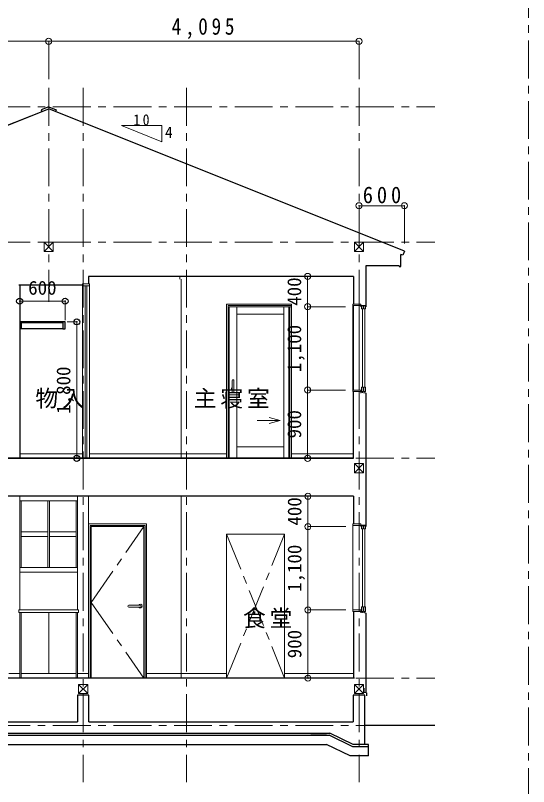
# Model space of a CAD drawing. Units: millimetres on the paper, enlarged 50 times, with parts at other scales. Extents: x -10000 to 10000, y -6925 to 6925.
# Drawn here: x -3386 to 0, y -2796 to 2290 of the extents above; entities that cross this region are included whole.
import ezdxf
from ezdxf.enums import TextEntityAlignment as Align

# ---------------------------------------------------------------- set-up
doc = ezdxf.new("R2010")
doc.units = ezdxf.units.MM
doc.header["$LTSCALE"] = 50
doc.header["$PDMODE"] = 32
doc.header["$PDSIZE"] = 40
doc.linetypes.add('CHAIN1', pattern=[8, 5, -1, 1, -1])
for name, color, linetype, lineweight in [('0-0_基準線', 1, 'CHAIN1', 9), ('0-1_仕上げ', 7, 'Continuous', 25), ('0-2_躯体', 4, 'Continuous', 9), ('0-3_建具', 3, 'Continuous', 13), ('0-4_造作', 7, 'Continuous', 25), ('0-5_見え掛り', 2, 'Continuous', 13), ('0-B_記号', 6, 'Continuous', 9), ('0-D_寸法', 4, 'Continuous', 9), ('1-0_基準線', 1, 'CHAIN1', 9), ('1-3_建具', 134, 'Continuous', 9), ('1-4_造作', 4, 'Continuous', 9)]:
    doc.layers.add(name, color=color, linetype=linetype, lineweight=lineweight)
doc.styles.add('ＭＳ ゴシック', font='')
doc.styles.get('ＭＳ ゴシック').set_extended_font_data('MS Gothic')

# ---------------------------------------------------------------- blocks, each defined once
blk = doc.blocks.new('ドア1E')
at = {"layer": '1-3_建具'}
for p, q in [((-137.27, 528.86), (-137.27, -488.64)), ((245.23, 528.86), (-137.27, 528.86)), ((-127.27, 518.86), (-127.27, -488.64)), ((235.23, 518.86), (-127.27, 518.86)), ((235.23, -488.64), (235.23, 518.86)), ((-94.77, -7.39), (-19.77, -7.39)), ((-94.77, -19.89), (-19.77, -19.89))]:
    blk.add_line(p, q, dxfattribs=at)
at = {"layer": '1-3_建具', "linetype": 'CHAIN1'}
for q in [(-119.77, 511.36), (-119.77, -488.64)]:
    blk.add_line((227.73, 11.36), q, dxfattribs=at)
at = {"layer": '1-3_建具'}
blk.add_lwpolyline([(-119.77, 511.36), (-119.77, -488.64), (227.73, -488.64), (227.73, 511.36)], close=True, dxfattribs=at)
for centre, radius, start, end in [((-94.77, -13.64), 12.5, 30, 330), ((-94.77, -13.64), 6.25, 90, 270), ((-19.77, -13.64), 6.25, 270, 90)]:
    blk.add_arc(centre, radius, start, end, dxfattribs=at)

msp = doc.modelspace()

# ---------------------------------------------------------------- linework, layer by layer
at = {"layer": '0-0_基準線'}
for p, q in [((-3166.31, 1812.77), (-3166.31, 401.22)), ((-2938.81, 1812.77), (-2938.81, -2768.23)), ((-2256.31, 1812.77), (-2256.31, -2768.23)), ((-1118.81, 1812.77), (-1118.81, -2768.23)), ((-8738.81, 1687.77), (-618.81, 1687.77)), ((-8738.81, 793.77), (-618.81, 793.77)), ((-8738.81, -631.23), (-618.81, -631.23)), ((-8738.81, -2081.23), (-618.81, -2081.23)), ((-8738.81, -2393.23), (-618.81, -2393.23))]:
    msp.add_line(p, q, dxfattribs=at)
at = {"layer": '0-1_仕上げ'}
for p, q in [((-3166.31, 1687.77), (-3215.05, 1668.28)), ((-3166.31, 1687.77), (-3117.56, 1668.28)), ((-5513.81, 735.7), (-3166.31, 1674.7)), ((-4076.31, 1310.7), (-3166.31, 1674.7)), ((-3215.05, 1668.28), (-3210.55, 1657.01)), ((-818.81, 735.7), (-3166.31, 1674.7)), ((-3117.56, 1668.28), (-3122.07, 1657.01)), ((-843.81, 634.16), (-843.81, 713.39)), ((-829.95, 707.85), (-843.81, 713.39)), ((-818.81, 735.7), (-829.95, 707.85)), ((-1073.81, 639.16), (-1073.81, 377.77)), ((-853.81, 639.16), (-1073.81, 639.16)), ((-853.81, 639.16), (-853.81, 634.16)), ((-853.81, 634.16), (-843.81, 634.16)), ((-1155.06, 568.77), (-2902.56, 568.77)), ((-2902.56, 568.77), (-2902.56, 519.02)), ((-1155.06, 568.77), (-1155.06, 386.27)), ((-3363.81, 513.77), (-2942.56, 513.77)), ((-3357.56, 513.77), (-3357.56, -631.23)), ((-1155.06, -631.23), (-1155.06, -191.23)), ((-1073.81, -201.8), (-1073.81, -1072.23)), ((-5177.56, -631.23), (-1155.06, -631.23)), ((-1155.06, -631.23), (-4076.31, -631.23)), ((-1155.06, -881.23), (-5177.56, -881.23)), ((-1155.06, -881.23), (-1155.06, -1063.73)), ((-1155.06, -1641.23), (-1155.06, -2081.23)), ((-1073.81, -1651.8), (-1073.81, -2177.51)), ((-1148.81, -2081.23), (-7465.06, -2081.23)), ((-1148.81, -2081.23), (-4076.31, -2081.23)), ((-1086.31, -2148.23), (-1086.31, -2175.73)), ((-1068.81, -2178.23), (-1086.31, -2175.73)), ((-1068.81, -2178.23), (-1068.81, -2198.23)), ((-2901.31, -2368.23), (-2901.31, -2193.23)), ((-1081.31, -2518.23), (-1081.31, -2193.23)), ((-5176.31, -2368.23), (-2976.31, -2368.23)), ((-2901.31, -2368.23), (-1156.31, -2368.23)), ((-618.81, -2393.23), (-1081.31, -2393.23)), ((-7295.42, -2443.23), (-1312.19, -2443.23)), ((-7291.41, -2458.23), (-1316.21, -2458.23)), ((-1332.29, -2458.23), (-1436.31, -2458.23)), ((-1160.33, -2533.23), (-1316.21, -2458.23)), ((-1156.31, -2518.23), (-1312.19, -2443.23)), ((-7275.33, -2518.23), (-1332.29, -2518.23)), ((-1176.41, -2593.23), (-1332.29, -2518.23)), ((-1056.31, -2533.23), (-1160.33, -2533.23)), ((-1056.31, -2518.23), (-1156.31, -2518.23)), ((-1056.31, -2593.23), (-1056.31, -2518.23)), ((-1056.31, -2593.23), (-1176.41, -2593.23))]:
    msp.add_line(p, q, dxfattribs=at)
for points in [[(-2901.31, -2193.23), (-2976.31, -2193.23), (-2976.31, -2368.23)], [(-1081.31, -2193.23), (-1156.31, -2193.23), (-1156.31, -2368.23)]]:
    msp.add_lwpolyline(points, dxfattribs=at)
at = {"layer": '0-2_躯体'}
for p, q in [((-3136.31, 793.77), (-3196.31, 733.77)), ((-3136.31, 733.77), (-3196.31, 793.77)), ((-1088.81, 793.77), (-1148.81, 733.77)), ((-1088.81, 733.77), (-1148.81, 793.77)), ((-1088.81, -666.23), (-1148.81, -726.23)), ((-1088.81, -726.23), (-1148.81, -666.23)), ((-2908.81, -2123.23), (-2968.81, -2183.23)), ((-2908.81, -2183.23), (-2968.81, -2123.23)), ((-2968.81, -2123.23), (-2908.81, -2183.23)), ((-2968.81, -2183.23), (-2908.81, -2123.23)), ((-1088.81, -2123.23), (-1148.81, -2183.23)), ((-1088.81, -2183.23), (-1148.81, -2123.23))]:
    msp.add_line(p, q, dxfattribs=at)
at = {"layer": '0-2_躯体', "color": 3, "lineweight": 13}
for p, q in [((-2908.81, -2183.23), (-2908.81, -2123.23)), ((-2968.81, -2183.23), (-2908.81, -2183.23))]:
    msp.add_line(p, q, dxfattribs=at)
at = {"layer": '0-2_躯体'}
for points in [[(-3196.31, 733.77), (-3136.31, 733.77), (-3136.31, 793.77), (-3196.31, 793.77)], [(-1148.81, 733.77), (-1088.81, 733.77), (-1088.81, 793.77), (-1148.81, 793.77)], [(-1148.81, -726.23), (-1088.81, -726.23), (-1088.81, -666.23), (-1148.81, -666.23)], [(-2968.81, -2183.23), (-2908.81, -2183.23), (-2908.81, -2123.23), (-2968.81, -2123.23)], [(-1148.81, -2183.23), (-1088.81, -2183.23), (-1088.81, -2123.23), (-1148.81, -2123.23)]]:
    msp.add_lwpolyline(points, close=True, dxfattribs=at)
at = {"layer": '0-2_躯体', "color": 3, "lineweight": 13}
msp.add_lwpolyline([(-2908.81, -2123.23), (-2968.81, -2123.23), (-2968.81, -2183.23)], dxfattribs=at)
at = {"layer": '0-3_建具', "color": 134, "lineweight": 9}
for p, q in [((-1992.56, -631.23), (-1992.56, 386.27)), ((-1982.56, -631.23), (-1982.56, 376.27)), ((-1565.06, 376.27), (-1982.56, 376.27)), ((-1975.06, -631.23), (-1975.06, 368.77)), ((-1565.06, 368.77), (-1975.06, 368.77)), ((-1925.06, -631.23), (-1925.06, 368.77)), ((-1615.06, -631.23), (-1615.06, 368.77)), ((-1582.56, -631.23), (-1582.56, 368.77)), ((-1575.06, -631.23), (-1575.06, 368.77)), ((-1160.06, 376.27), (-1160.06, -181.23)), ((-1155.06, -181.23), (-1155.06, 376.27)), ((-1118.81, 386.27), (-1118.81, -181.23)), ((-1615.06, 318.77), (-1925.06, 318.77)), ((-1956.31, -118.73), (-1956.31, -193.73)), ((-1943.81, -118.73), (-1943.81, -193.73)), ((-1640.06, -381.23), (-1712.5, -361.81)), ((-1925.06, -556.23), (-1615.06, -556.23)), ((-1992.56, -631.23), (-1565.06, -631.23)), ((-1160.06, -1073.73), (-1160.06, -1631.23))]:
    msp.add_line(p, q, dxfattribs=at)
at = {"layer": '0-3_建具'}
for p, q in [((-1160.06, 386.27), (-1160.06, 376.27)), ((-1106.31, 386.27), (-1160.06, 386.27)), ((-1106.31, 368.77), (-1106.31, 386.27)), ((-1106.31, 377.77), (-1071.31, 377.77)), ((-1088.81, 368.77), (-1088.81, 377.77)), ((-1071.31, 368.77), (-1071.31, 386.27)), ((-1096.81, -161.23), (-1096.81, 353.77)), ((-1080.81, -161.23), (-1080.81, 353.77)), ((-1106.31, -181.23), (-1106.31, -201.23)), ((-1096.81, -197.73), (-1096.81, -188.73)), ((-1080.81, -200.73), (-1080.81, -188.73)), ((-1160.06, -1063.73), (-1160.06, -1073.73)), ((-1106.31, -1063.73), (-1160.06, -1063.73)), ((-1106.31, -1081.23), (-1106.31, -1063.73)), ((-1071.31, -1081.23), (-1071.31, -1063.73)), ((-1106.31, -1072.23), (-1071.31, -1072.23)), ((-1096.81, -1611.23), (-1096.81, -1096.23)), ((-1088.81, -1081.23), (-1088.81, -1072.23)), ((-1080.81, -1611.23), (-1080.81, -1096.23)), ((-1106.31, -1631.23), (-1106.31, -1651.23)), ((-1096.81, -1647.73), (-1096.81, -1638.73)), ((-1080.81, -1650.73), (-1080.81, -1638.73))]:
    msp.add_line(p, q, dxfattribs=at)
at = {"layer": '0-3_建具', "color": 134, "lineweight": 9}
for points in [[(-1565.06, -631.23), (-1565.06, 386.27), (-1992.56, 386.27)], [(-1790.06, -381.23), (-1640.06, -381.23), (-1712.5, -400.64)]]:
    msp.add_lwpolyline(points, dxfattribs=at)
at = {"layer": '0-3_建具'}
for points in [[(-1160.06, 376.27), (-1106.31, 376.27), (-1106.31, 386.27)], [(-1106.31, -196.23), (-1071.31, -202.23), (-1071.31, -213.73)], [(-1160.06, -1073.73), (-1106.31, -1073.73), (-1106.31, -1063.73)], [(-1106.31, -1646.23), (-1071.31, -1652.23), (-1071.31, -1663.73)]]:
    msp.add_lwpolyline(points, dxfattribs=at)
for points in [[(-1102.31, 353.77), (-1091.31, 353.77), (-1091.31, 373.77), (-1102.31, 373.77)], [(-1086.31, 353.77), (-1075.31, 353.77), (-1075.31, 373.77), (-1086.31, 373.77)], [(-1106.31, -181.23), (-1160.06, -181.23), (-1160.06, -191.23), (-1106.31, -191.23)], [(-1102.31, -191.23), (-1091.31, -191.23), (-1091.31, -161.23), (-1102.31, -161.23)], [(-1086.31, -191.23), (-1075.31, -191.23), (-1075.31, -161.23), (-1086.31, -161.23)], [(-1102.31, -1096.23), (-1091.31, -1096.23), (-1091.31, -1076.23), (-1102.31, -1076.23)], [(-1086.31, -1096.23), (-1075.31, -1096.23), (-1075.31, -1076.23), (-1086.31, -1076.23)], [(-1102.31, -1641.23), (-1091.31, -1641.23), (-1091.31, -1611.23), (-1102.31, -1611.23)], [(-1086.31, -1641.23), (-1075.31, -1641.23), (-1075.31, -1611.23), (-1086.31, -1611.23)], [(-1106.31, -1631.23), (-1160.06, -1631.23), (-1160.06, -1641.23), (-1106.31, -1641.23)]]:
    msp.add_lwpolyline(points, close=True, dxfattribs=at)
at = {"layer": '0-3_建具', "color": 134, "lineweight": 9}
for centre, start, end in [((-1950.06, -118.73), 0, 180), ((-1950.06, -193.73), 180, 0)]:
    msp.add_arc(centre, 6.25, start, end, dxfattribs=at)
at = {"layer": '0-4_造作', "color": 3, "lineweight": 13}
for p, q in [((-1155.06, 568.77), (-1164.06, 568.77)), ((-2926.31, 506.27), (-2926.31, -631.23)), ((-2913.81, 506.27), (-2913.81, -631.23)), ((-3357.56, -631.23), (-3353.06, -631.23)), ((-1155.06, -631.23), (-1159.56, -631.23)), ((-1155.06, -2081.23), (-1159.56, -2081.23))]:
    msp.add_line(p, q, dxfattribs=at)
at = {"layer": '0-4_造作', "color": 134, "lineweight": 9}
for p, q in [((-2942.56, 506.27), (-2942.56, -631.23)), ((-2897.56, 506.27), (-2897.56, -631.23))]:
    msp.add_line(p, q, dxfattribs=at)
at = {"layer": '0-4_造作', "color": 4, "lineweight": 9}
for p, q in [((-3357.56, 405.23), (-3357.56, 280.23)), ((-3057.56, 405.23), (-3057.56, 280.23)), ((-3057.56, 268.77), (-3065.06, 268.77)), ((-2980.59, 268.77), (-3045.22, 268.77)), ((-2980.59, -631.23), (-3045.22, -631.23))]:
    msp.add_line(p, q, dxfattribs=at)
at = {"layer": '0-4_造作'}
for p, q in [((-3057.56, 268.77), (-3357.56, 268.77)), ((-3072.56, 262.77), (-3357.56, 262.77)), ((-3348.81, 262.77), (-3348.81, 223.77)), ((-3072.56, 268.77), (-3072.56, 223.77)), ((-3057.56, 223.77), (-3057.56, 268.77)), ((-3072.56, 223.77), (-3357.56, 223.77)), ((-3072.56, 223.77), (-3057.56, 223.77))]:
    msp.add_line(p, q, dxfattribs=at)
at = {"layer": '0-4_造作', "color": 3, "lineweight": 13}
for points in [[(-2897.56, 518.77), (-2897.56, 506.27), (-2942.56, 506.27)], [(-2897.56, 518.77), (-2942.56, 518.77), (-2942.56, 506.27)]]:
    msp.add_lwpolyline(points, dxfattribs=at)
at = {"layer": '0-4_造作', "color": 4}
for p in [(-3357.56, 405.23), (-3057.56, 405.23), (-2980.59, 268.77), (-2980.59, -631.23)]:
    msp.add_point(p, dxfattribs=at)
at = {"layer": '0-5_見え掛り', "color": 6, "lineweight": 9}
for p, q in [((-2686.37, 1563.73), (-2419.67, 1457.05)), ((-2419.67, 1563.82), (-2686.34, 1563.82)), ((-2419.67, 1563.82), (-2419.67, 1457.05))]:
    msp.add_line(p, q, dxfattribs=at)
at = {"layer": '0-5_見え掛り'}
for p, q in [((-2301.56, 568.77), (-2301.56, 551.27)), ((-2292.56, -631.23), (-2292.56, 551.27)), ((-3357.56, -601.23), (-2942.56, -601.23)), ((-2897.56, -601.23), (-2292.56, -601.23)), ((-1565.06, -601.23), (-1155.06, -601.23)), ((-3357.56, -881.23), (-3357.56, -1631.23)), ((-3357.56, -911.23), (-2975.06, -911.23)), ((-3347.56, -1351.23), (-3347.56, -911.23)), ((-3171.31, -1351.23), (-3171.31, -911.23)), ((-3161.31, -1351.23), (-3161.31, -911.23)), ((-2985.06, -1351.23), (-2985.06, -911.23)), ((-2975.06, -881.23), (-2975.06, -1631.23)), ((-2902.56, -881.23), (-2902.56, -2081.23)), ((-2292.56, -2081.23), (-2292.56, -881.23)), ((-3347.56, -1116.23), (-3171.31, -1116.23)), ((-3161.31, -1116.23), (-2985.06, -1116.23)), ((-3347.56, -1146.23), (-3171.31, -1146.23)), ((-3161.31, -1146.23), (-2985.06, -1146.23)), ((-1992.56, -1131.23), (-1610.06, -1131.23)), ((-1992.56, -2081.23), (-1992.56, -1131.23)), ((-1610.06, -2081.23), (-1610.06, -1131.23)), ((-3357.56, -1351.23), (-2975.06, -1351.23)), ((-3357.56, -1381.23), (-2975.06, -1381.23)), ((-3362.56, -1631.23), (-2970.06, -1631.23)), ((-3357.56, -1648.73), (-3357.56, -2081.23)), ((-3347.56, -1648.73), (-3347.56, -2081.23)), ((-3166.31, -2051.23), (-3166.31, -1648.73)), ((-2985.06, -1648.73), (-2985.06, -2081.23)), ((-2975.06, -1648.73), (-2975.06, -2081.23)), ((-2970.06, -1631.23), (-2970.06, -1648.73)), ((-3430.06, -2051.23), (-3357.56, -2051.23)), ((-3357.56, -2081.23), (-2975.06, -2081.23)), ((-3347.56, -2051.23), (-2985.06, -2051.23)), ((-2975.06, -2051.23), (-2902.56, -2051.23)), ((-2520.06, -2051.23), (-1992.56, -2051.23)), ((-1992.56, -2051.23), (-2295.55, -2051.23)), ((-1155.06, -2051.23), (-1610.06, -2051.23))]:
    msp.add_line(p, q, dxfattribs=at)
at = {"layer": '0-5_見え掛り', "color": 4, "lineweight": 9}
for p, q in [((-1457.78, 568.77), (-1207.78, 568.77)), ((-1457.78, 368.77), (-1457.78, 568.77)), ((-1457.78, 368.77), (-1207.78, 368.77)), ((-1457.78, -181.23), (-1457.78, 368.77)), ((-1457.78, -181.23), (-1207.78, -181.23)), ((-1457.78, -631.23), (-1457.78, -181.23)), ((-1457.78, -631.23), (-1207.78, -631.23)), ((-1456.23, -881.23), (-1206.23, -881.23)), ((-1456.23, -1081.23), (-1456.23, -881.23)), ((-1456.23, -1081.23), (-1206.23, -1081.23)), ((-1456.23, -1631.23), (-1456.23, -1081.23)), ((-1456.23, -1631.23), (-1206.23, -1631.23)), ((-1456.23, -2081.23), (-1456.23, -1631.23)), ((-1456.23, -2081.23), (-1206.23, -2081.23))]:
    msp.add_line(p, q, dxfattribs=at)
at = {"layer": '0-5_見え掛り'}
for points in [[(-2295.55, -601.23), (-2292.56, -601.23), (-1992.56, -601.23)], [(-3362.56, -1631.23), (-3362.56, -1648.73), (-2970.06, -1648.73)]]:
    msp.add_lwpolyline(points, dxfattribs=at)
at = {"layer": '0-5_見え掛り', "color": 4}
for p in [(-1457.78, 568.77), (-1457.78, 368.77), (-1457.78, -181.23), (-1457.78, -631.23), (-1456.23, -881.23), (-1456.23, -1081.23), (-1456.23, -1631.23), (-1456.23, -2081.23)]:
    msp.add_point(p, dxfattribs=at)
at = {"layer": '0-B_記号', "color": 134, "linetype": 'CHAIN1'}
for p, q in [((-1992.56, -2081.23), (-1610.06, -1131.23)), ((-1992.56, -1131.23), (-1610.06, -2081.23))]:
    msp.add_line(p, q, dxfattribs=at)
at = {"layer": '0-D_寸法'}
for p, q in [((-5213.81, 2119.49), (-3166.31, 2119.49)), ((-3166.31, 2119.49), (-3166.31, 1869.49)), ((-3166.31, 2119.49), (-1118.81, 2119.49)), ((-1118.81, 2119.49), (-1118.81, 1869.49)), ((-1118.81, 1034.73), (-1118.81, 784.73)), ((-1118.81, 1034.73), (-818.81, 1034.73)), ((-818.81, 1034.73), (-818.81, 784.73))]:
    msp.add_line(p, q, dxfattribs=at)
for p in [(-3166.31, 2119.49), (-1118.81, 2119.49), (-1118.81, 1034.73), (-818.81, 1034.73)]:
    msp.add_point(p, dxfattribs=at)
at = {"layer": '1-0_基準線'}
msp.add_line((0, 6925), (0, -5925), dxfattribs=at)
at = {"layer": '1-4_造作'}
for p, q in [((-3357.56, 405.23), (-3057.56, 405.23)), ((-2980.59, -631.23), (-2980.59, 268.77))]:
    msp.add_line(p, q, dxfattribs=at)

# ---------------------------------------------------------------- block references
at = {"layer": '0-3_建具', "xscale": -1}
msp.add_blockref('ドア1E', (-2657.33, -1592.59), dxfattribs=at)

# ---------------------------------------------------------------- texts
at = {"layer": '0-4_造作', "color": 4, "style": 'ＭＳ ゴシック'}
msp.add_text('600', height=91.64, dxfattribs=at).set_placement((-3301.31, 420.23), align=Align.BOTTOM_LEFT)
msp.add_text('1,800', height=91.64, rotation=90, dxfattribs=at).set_placement((-2995.59, -337.48), align=Align.BOTTOM_LEFT)
at = {"layer": '0-5_見え掛り', "color": 7, "style": 'ＭＳ ゴシック'}
msp.add_text('4', height=73.31, dxfattribs=at).set_placement((-2398.52, 1460.43), align=Align.BOTTOM_LEFT)
at = {"layer": '0-5_見え掛り', "color": 4, "style": 'ＭＳ ゴシック'}
for s, p in [('400', (-1472.78, 375.02)), ('1,100', (-1472.78, -62.48)), ('900', (-1472.78, -499.98)), ('400', (-1471.23, -1074.98)), ('1,100', (-1471.23, -1512.48)), ('900', (-1471.23, -1949.98))]:
    msp.add_text(s, height=91.64, rotation=90, dxfattribs=at).set_placement(p, align=Align.BOTTOM_LEFT)
at = {"layer": '0-5_見え掛り', "color": 7, "attachment_point": 7, "style": 'ＭＳ ゴシック'}
for s, insert, char_height in [('\\T1.36;\\W0.9;10', (-2607.17, 1563.82), 73.31), ('\\T1.17;物入', (-3254.06, -302.93), 110), ('\\T1.17;主寝室', (-2208.98, -302.93), 110), ('\\T1.17;食堂', (-1883.93, -1752.93), 110)]:
    msp.add_mtext(s, dxfattribs=dict(at, insert=insert, char_height=char_height))
at = {"layer": '0-D_寸法', "color": 7, "char_height": 110, "attachment_point": 7, "style": 'ＭＳ ゴシック'}
for s, insert in [('\\T1.38;\\W0.85;4,095', (-2355.06, 2134.49)), ('\\T1.38;\\W0.9;600', (-1093.81, 1049.73))]:
    msp.add_mtext(s, dxfattribs=dict(at, insert=insert))

doc.saveas('drawing.dxf')
